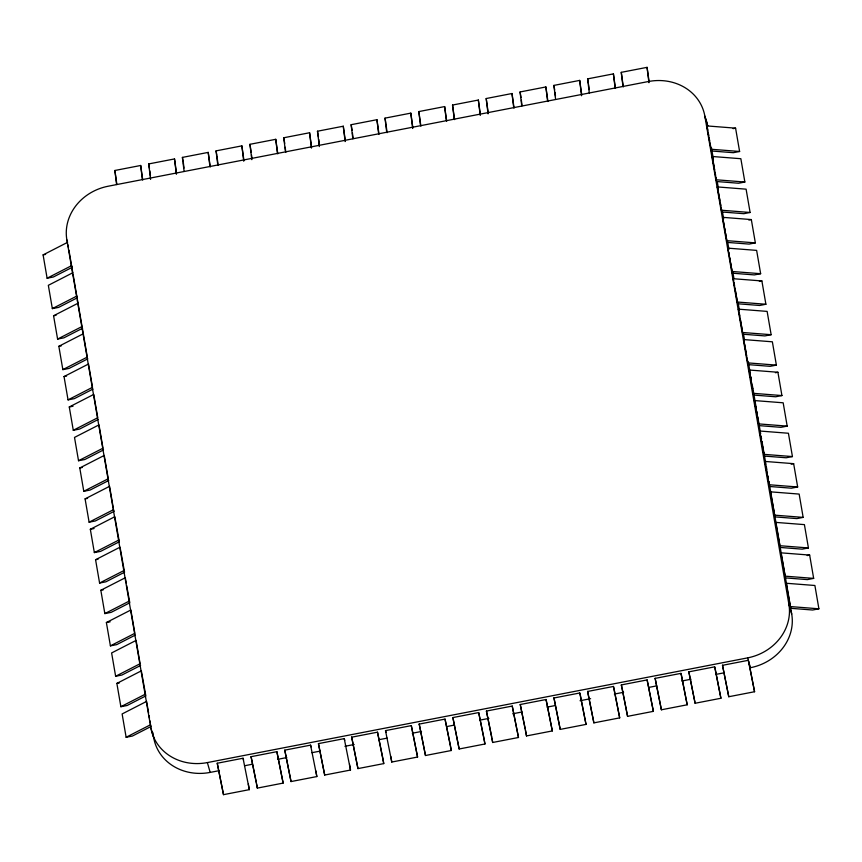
<?xml version="1.0" encoding="UTF-8"?>
<svg xmlns="http://www.w3.org/2000/svg" width="862" height="862" viewBox="0 0 862 862"><rect width="100%" height="100%" fill="white"/><g stroke="black" fill="none" stroke-linecap="round" stroke-linejoin="round"><path stroke-width="1.29" d="M47.108 278.21L71.589 265.658L72.085 267.403L53.379 276.993L47.108 278.21L43.1 254.893L67.57 242.351L66.859 239.862A49.834 44.749 -16 0 1 108.138 186.235L648.386 81.534A49.834 44.749 -16 0 1 704.868 116.219L707.691 126.046A49.834 44.749 -16 0 0 704.566 116.004M72.807 272.758L48.337 285.311L52.345 308.618L58.616 307.4L77.321 297.81M52.345 308.618L76.826 296.065M82.569 328.26L63.863 337.85L57.592 339.068L53.573 315.761L78.054 303.208M57.592 339.068L82.062 326.515M87.827 358.818L69.122 368.408L62.851 369.626L58.842 346.308L83.312 333.756M62.851 369.626L87.331 357.073L77.494 300.041M64.036 376.565L88.506 364.012L92.525 387.318L68.044 399.871L64.036 376.565L66.546 376.08M93.021 389.064L74.315 398.653L68.044 399.871M69.272 406.972L93.742 394.419L97.762 417.736L73.281 430.278L69.272 406.972L73.033 406.239M98.257 419.471L79.552 429.071L73.281 430.278M78.528 460.728L102.998 448.186L98.99 424.869L74.509 437.422L78.528 460.728L84.799 459.521L103.505 449.921M79.778 467.969L104.248 455.427L108.267 478.733L83.786 491.286L79.778 467.969L82.278 467.484M108.763 480.479L90.057 490.069L83.786 491.286M89.109 522.178L113.579 509.625L114.086 511.371L95.37 520.96L89.109 522.178L85.09 498.872L109.571 486.319L113.364 508.332M90.327 529.279L114.808 516.726L119.322 541.778L100.606 551.378L94.346 552.585L90.327 529.279L94.087 528.546M94.346 552.585L118.816 540.043M95.574 559.729L120.044 547.176L124.559 572.228L105.854 581.828L99.583 583.035L95.574 559.729L98.074 559.244M99.583 583.035L124.063 570.493M126.649 585.503L129.817 602.786L111.112 612.376L104.841 613.593L100.832 590.276L125.302 577.734L126.197 582.906M104.841 613.593L129.322 601.04M106.382 622.536L130.862 609.994L134.871 633.301L110.401 645.853L106.382 622.536L110.142 621.814M135.377 635.046L116.672 644.636L110.401 645.853M115.637 676.261L140.107 663.708L136.099 640.401L111.618 652.954L115.637 676.261L121.898 675.043L140.614 665.453M116.866 683.404L141.336 670.851L145.85 695.903L127.145 705.493L120.874 706.711L116.866 683.404L119.376 682.909M120.874 706.711L145.355 694.158M126.132 737.258L150.613 724.716L151.109 726.461L132.403 736.051L126.132 737.258L122.124 713.952L146.605 701.399L148.609 713.057M116.585 184.554L114.883 170.482L140.689 165.482L142.736 180.039M150.581 179.425L148.706 163.931L174.512 158.931L176.559 173.488M184.112 171.463L182.41 157.401L208.216 152.391L210.274 166.959M217.784 164.944L216.071 150.872L241.877 145.872L243.935 160.429M251.801 159.653L249.948 144.31L275.754 139.31L277.801 153.867M285.376 150.99L283.77 137.758L309.577 132.748L311.624 147.316M319.339 146.572L317.475 131.218L343.281 126.218L345.339 140.775M352.849 138.771L351.136 124.699L376.942 119.699L379 134.256M386.715 132.209L385.012 118.137L410.818 113.127L412.866 127.695M420.44 124.818L418.835 111.575L444.641 106.576L446.688 121.133M454.242 119.118L452.539 105.045L478.345 100.046L480.393 114.603M488.064 113.87L486.2 98.527L512.006 93.516L514.064 108.084M521.779 106.026L520.077 91.954L545.883 86.954L547.93 101.511M555.505 98.645L553.9 85.403L579.695 80.403L581.753 94.96M589.306 92.945L587.604 78.873L613.41 73.873L615.457 88.43M622.978 86.415L621.265 72.343L647.071 67.344L649.129 81.901M43.1 254.893L45.611 254.409M733.088 128.643L735.588 128.158L739.607 151.475L733.336 152.693L711.387 150.979L706.872 125.917L735.588 128.158M53.573 315.761L56.084 315.276M744.865 182.022L738.594 183.24L716.645 181.526L712.141 156.475L740.857 158.716L744.865 182.022L716.15 179.781M58.842 346.308L61.342 345.824M750.112 212.472L743.841 213.69L721.893 211.977L717.378 186.925L746.093 189.166L750.112 212.472L721.397 210.231M748.819 220.058L751.33 219.573L755.349 242.879L749.078 244.097L727.129 242.384L722.615 217.332L751.33 219.573M760.64 273.707L754.369 274.913L732.42 273.2L727.905 248.148L756.631 250.389L760.64 273.707L731.924 271.465M759.379 281.432L761.889 280.947L765.898 304.254L759.627 305.471L737.678 303.758L733.174 278.706L761.889 280.947M771.145 334.704L764.874 335.921L742.925 334.208L738.411 309.156L767.126 311.397L771.145 334.704L742.43 332.463M85.09 498.872L87.601 498.387M776.382 365.111L770.111 366.328L748.162 364.615L743.647 339.563L772.363 341.805L776.382 365.111L747.666 362.87M775.412 372.74L777.912 372.255L781.931 395.561L775.66 396.779L753.711 395.065L749.197 370.013L777.912 372.255M787.189 426.119L780.918 427.326L758.969 425.612L754.455 400.561L783.17 402.802L787.189 426.119L758.474 423.878M100.832 590.276L103.343 589.791M792.437 456.569L786.166 457.776L764.217 456.063L759.702 431.011L788.418 433.252L792.437 456.569L763.71 454.328M791.144 464.155L793.654 463.67L797.662 486.976L791.402 488.194L769.454 486.48L764.939 461.429L793.654 463.67M803.158 517.383L796.897 518.601L774.949 516.888L770.434 491.836L799.149 494.077L803.158 517.383L774.442 515.142M808.427 547.941L802.156 549.159L780.207 547.445L775.692 522.383L804.408 524.624L808.427 547.941L779.701 545.7M807.144 555.559L809.655 555.074L813.663 578.391L807.392 579.609L785.444 577.896L780.94 552.833L809.655 555.074M818.9 608.798L812.629 610.016L790.68 608.303L786.166 583.251L814.892 585.492L818.9 608.798L790.185 606.557M66.859 239.862L150.882 727.894A49.834 44.749 -16 0 0 207.365 762.579L747.623 657.878A49.834 44.749 -16 0 0 788.892 604.251L704.868 116.219M248.331 783.989L249.312 789.657L223.506 794.656L217.246 763.236L243.052 758.237L243.558 759.972M251.068 756.685L276.874 751.675L283.135 783.095L257.329 788.105L251.068 756.685L256.348 782.437M315.869 770.908L316.839 776.565L291.033 781.565L284.772 750.145L310.579 745.145L311.085 746.891M349.53 764.378L350.5 770.046L324.694 775.046L318.444 743.626L344.25 738.626L344.746 740.361M351.696 737.182L377.502 732.183L382.782 757.935L383.752 763.603L357.945 768.602L351.696 737.182L357.945 768.602M385.508 730.62L411.314 725.621L417.574 757.041L391.768 762.04L385.508 730.62L386.014 732.366M419.223 724.091L445.029 719.091L450.309 744.854L451.279 750.511L425.483 755.511L419.223 724.091L425.483 755.511M452.884 717.572L478.69 712.572L483.97 738.325L484.95 743.992L459.144 748.992L452.884 717.572L459.144 748.992M486.427 711.064L512.233 706.064L518.493 737.484L492.687 742.484L486.427 711.064L491.717 736.827M520.249 704.513L546.055 699.513L552.316 730.933L526.51 735.932L520.249 704.513L525.281 729.004M553.964 697.983L579.77 692.983L580.266 694.718L586.02 724.403L560.214 729.403L553.964 697.983L560.214 729.403M587.625 691.453L613.432 686.454L613.927 688.199L619.692 717.874L593.886 722.873L587.625 691.453L593.886 722.873M621.319 684.924L647.125 679.924L653.385 711.344L627.579 716.344L621.319 684.924L621.814 686.669M655.142 678.372L680.948 673.373L681.443 675.118L687.197 704.793L661.391 709.792L655.142 678.372L661.391 709.792M688.846 671.843L714.652 666.843L715.148 668.578L720.912 698.263L695.106 703.263L688.846 671.843L695.106 703.263M722.507 665.313L748.313 660.314L754.573 691.733L728.767 696.733L722.507 665.313L728.767 696.733M150.882 727.894L153.705 737.732A49.834 44.749 -16 0 0 210.177 772.406L219.433 770.617M244.528 765.758L252.447 764.217M277.553 759.357L286.798 757.558M311.893 752.698L319.813 751.168M344.919 746.298L354.163 744.509M379.258 739.639L387.189 738.109M412.284 733.239L421.529 731.45M446.624 726.591L454.554 725.05M479.649 720.19L488.894 718.391M512.674 713.79L521.919 712.001M547.014 707.131L554.945 705.601M580.04 700.731L590.61 698.683M614.38 694.072L623.625 692.283M648.73 687.423L656.65 685.883M681.745 681.023L691.001 679.224M716.096 674.364L724.015 672.834M710.891 149.234L739.607 151.475M726.623 240.638L755.349 242.879M737.182 302.012L765.898 304.254M753.216 393.32L781.931 395.561M768.947 484.735L797.662 486.976M784.948 576.15L813.663 578.391M717.378 186.925L719.889 200.318M722.615 217.332L724.231 225.553M727.905 248.148L728.412 249.894M733.174 278.706L733.67 280.452M738.411 309.156L738.917 310.891M743.647 339.563L744.143 341.309M749.197 370.013L753.711 395.065M754.455 400.561L758.969 425.612M759.702 431.011L764.217 456.063M764.939 461.429L769.454 486.48M770.434 491.836L770.93 493.581M775.692 522.383L776.188 524.128M780.94 552.833L781.435 554.578M786.166 583.251L786.672 584.986M788.892 604.251L791.715 614.078A49.834 44.749 -16 0 1 750.436 667.705L747.623 657.878M318.444 743.626L324.694 775.046M284.772 750.145L291.033 781.565M217.246 763.236L223.506 794.656M207.365 762.579L210.177 772.406M748.819 662.059L754.573 691.733M714.652 666.843L720.912 698.263M680.948 673.373L687.197 704.793M647.125 679.924L653.385 711.344M622.073 687.93L627.579 716.344M613.432 686.454L619.692 717.874M579.77 692.983L586.02 724.403M546.055 699.513L552.316 730.933M512.233 706.064L518.493 737.484M478.69 712.572L484.95 743.992M445.029 719.091L451.279 750.511M411.314 725.621L417.574 757.041M377.502 732.183L383.752 763.603M344.25 738.626L350.5 770.046M310.579 745.145L316.839 776.565M276.874 751.675L283.135 783.095M243.052 758.237L249.312 789.657M711.344 147.273L713.402 159.201M717.281 181.753L718.423 188.379M722.528 212.257L723.671 218.883M727.55 241.425L728.929 249.387M732.808 271.929L733.95 278.566M738.055 302.433L739.424 310.385M743.313 332.937L744.445 339.563M748.335 362.105L750.382 374.043M750.845 376.694L751.298 379.355M752.44 385.982L752.903 388.633M753.356 391.283L756.319 408.523M756.782 411.174L757.235 413.835M757.698 416.486L760.661 433.726M761.114 436.377L761.577 439.027M762.03 441.678L765.909 464.23M766.372 466.881L766.824 469.531M767.967 476.158L768.419 478.809M768.882 481.47L791.715 614.078M707.379 127.662L707.821 130.248M708.262 132.845L708.715 135.431M709.157 138.028L709.609 140.614M710.051 143.2L710.493 145.797M710.945 148.383L711.387 150.979M712.637 158.22L714.641 169.868M715.094 172.465L715.535 175.051M715.977 177.637L716.43 180.233M720.33 202.915L720.772 205.501M721.225 208.087L721.666 210.684M724.673 228.139L725.125 230.736M725.567 233.322L726.009 235.908M726.461 238.505L726.903 241.091M728.853 252.48L729.306 255.077M729.748 257.663L730.189 260.259M730.642 262.845L731.084 265.431M731.526 268.028L732.42 273.2M734.112 283.038L734.564 285.624M735.006 288.22L737.01 299.868M739.359 313.488L739.801 316.074M740.253 318.671L742.257 330.318M744.596 343.895L746.6 355.553M747.042 358.139L748.162 364.615M621.265 72.343L623.323 86.9M587.604 78.873L588.38 83.398M553.9 85.403L554.675 89.928M520.077 91.954L521.047 97.621M486.2 98.527L488.258 113.084M452.539 105.045L454.597 119.602M525.54 730.276L526.51 735.932M418.835 111.575L420.882 126.143M491.911 737.958L492.687 742.484M385.012 118.137L385.788 122.663M351.136 124.699L352.116 130.356M317.475 131.218L318.444 136.886M390.798 756.383L391.768 762.04M283.77 137.758L284.74 143.415M249.948 144.31L251.23 152.509M216.071 150.872L216.858 155.397M182.41 157.401L183.186 161.927M256.542 783.569L257.329 788.105M148.706 163.931L149.482 168.456M114.883 170.482L116.779 183.768M152.79 732.431L153.705 737.732M68.012 244.927L68.464 247.556M68.917 250.12L72.753 272.478M73.033 274.051L77.041 297.412M149.051 715.643L149.503 718.24M149.945 720.826L150.387 723.423M647.071 67.344L648.935 82.698M613.41 73.873L615.112 87.946M588.574 84.53L589.199 89.616M579.695 80.403L581.559 95.747M555.02 92.331L555.484 96.145M545.883 86.954L547.585 101.026M521.359 100.164L521.973 105.25M512.006 93.516L513.709 107.588M478.345 100.046L480.209 115.389M444.641 106.576L446.344 120.648M410.818 113.127L412.672 128.481M385.982 123.794L387.06 132.694M376.942 119.699L378.655 133.772M352.418 132.899L353.043 137.985M343.281 126.218L345.145 141.573M318.757 139.428L319.371 144.514M309.577 132.748L311.43 148.102M285.203 147.23L285.818 152.315M275.754 139.31L277.456 153.382M251.532 155.052L251.995 158.867M241.877 145.872L243.741 161.226M217.052 156.539L218.129 165.429M208.216 152.391L209.919 166.463M183.39 163.058L184.005 168.144M174.512 158.931L176.365 174.275M149.826 170.859L150.451 175.945M140.689 165.482L142.392 179.555"/></g></svg>
